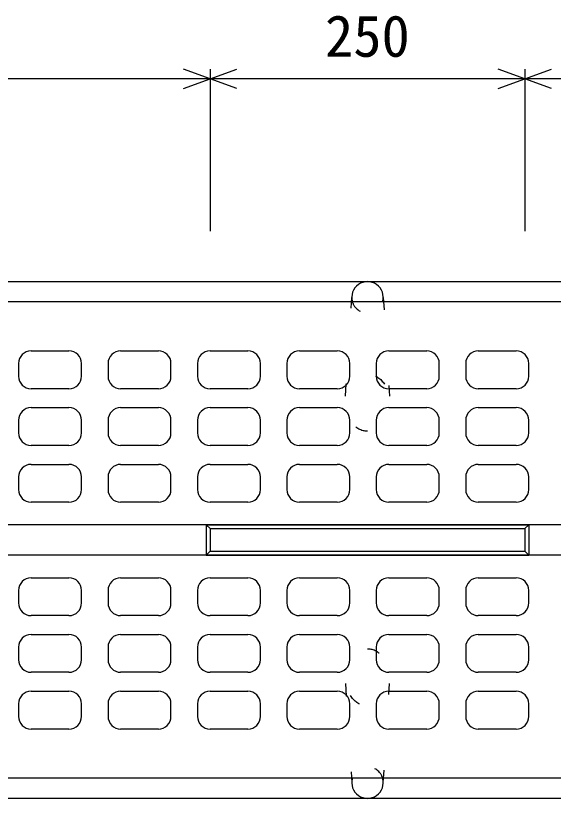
# Model space of a CAD drawing. Units: millimetres, scale not verified. Extents: x -12600 to 12600, y -5940 to 5940.
# Drawn here: x -9534 to -9107, y -5231 to -4609 of the extents above; entities that cross this region are included whole.
import ezdxf
from ezdxf.enums import TextEntityAlignment as Align

# ---------------------------------------------------------------- set-up
doc = ezdxf.new("R2010")
doc.units = ezdxf.units.MM
doc.header["$LTSCALE"] = 40
doc.linetypes.add('DOTTED', pattern=[1.75, 0.25, -1.5])
for name, color, linetype, lineweight in [('0-0_DIM', 7, 'Continuous', 25), ('0-2_HATCH', 6, 'Continuous', 25), ('0-5_OUTLINE', 3, 'Continuous', 25), ('0-6_OUTLINE2', 4, 'DOTTED', 25)]:
    doc.layers.add(name, color=color, linetype=linetype, lineweight=lineweight)
doc.styles.add('ＭＳ ゴシック', font='')
doc.styles.get('ＭＳ ゴシック').set_extended_font_data('MS Gothic')

msp = doc.modelspace()

# ---------------------------------------------------------------- linework, layer by layer
at = {"layer": '0-0_DIM'}
for p, q in [((-9379.31, -4652.02), (-9379.31, -4780.52)), ((-9129.31, -4652.02), (-9129.31, -4780.52))]:
    msp.add_line(p, q, dxfattribs=at)
for points in [[(-9400.46, -4667.21), (-9379.31, -4659.52), (-9400.46, -4651.82)], [(-9358.17, -4667.21), (-9379.31, -4659.52), (-9358.17, -4651.82)], [(-9150.46, -4667.21), (-9129.31, -4659.52), (-9150.46, -4651.82)], [(-9108.17, -4667.21), (-9129.31, -4659.52), (-9108.17, -4651.82)], [(-8754.31, -4659.52), (-9129.31, -4659.52), (-9379.31, -4659.52), (-10129.31, -4659.52), (-10379.31, -4659.52), (-10754.31, -4659.52)]]:
    msp.add_lwpolyline(points, dxfattribs=at)
at = {"layer": '0-2_HATCH'}
for p, q in [((-9521.31, -4875.52), (-9491.31, -4875.52)), ((-9450.31, -4875.52), (-9420.31, -4875.52)), ((-9379.31, -4875.52), (-9349.31, -4875.52)), ((-9308.31, -4875.52), (-9278.31, -4875.52)), ((-9237.31, -4875.52), (-9207.31, -4875.52)), ((-9166.31, -4875.52), (-9136.31, -4875.52)), ((-9531.31, -4885.52), (-9531.31, -4895.52)), ((-9481.31, -4895.52), (-9481.31, -4885.52)), ((-9460.31, -4885.52), (-9460.31, -4895.52)), ((-9410.31, -4895.52), (-9410.31, -4885.52)), ((-9389.31, -4885.52), (-9389.31, -4895.52)), ((-9339.31, -4895.52), (-9339.31, -4885.52)), ((-9318.31, -4885.52), (-9318.31, -4895.52)), ((-9268.31, -4895.52), (-9268.31, -4885.52)), ((-9247.31, -4885.52), (-9247.31, -4895.52)), ((-9197.31, -4895.52), (-9197.31, -4885.52)), ((-9176.31, -4885.52), (-9176.31, -4895.52)), ((-9126.31, -4895.52), (-9126.31, -4885.52)), ((-9491.31, -4905.52), (-9521.31, -4905.52)), ((-9420.31, -4905.52), (-9450.31, -4905.52)), ((-9349.31, -4905.52), (-9379.31, -4905.52)), ((-9278.31, -4905.52), (-9308.31, -4905.52)), ((-9207.31, -4905.52), (-9237.31, -4905.52)), ((-9136.31, -4905.52), (-9166.31, -4905.52)), ((-9521.31, -4920.52), (-9491.31, -4920.52)), ((-9450.31, -4920.52), (-9420.31, -4920.52)), ((-9379.31, -4920.52), (-9349.31, -4920.52)), ((-9308.31, -4920.52), (-9278.31, -4920.52)), ((-9237.31, -4920.52), (-9207.31, -4920.52)), ((-9166.31, -4920.52), (-9136.31, -4920.52)), ((-9531.31, -4930.52), (-9531.31, -4940.52)), ((-9481.31, -4940.52), (-9481.31, -4930.52)), ((-9460.31, -4930.52), (-9460.31, -4940.52)), ((-9410.31, -4940.52), (-9410.31, -4930.52)), ((-9389.31, -4930.52), (-9389.31, -4940.52)), ((-9339.31, -4940.52), (-9339.31, -4930.52)), ((-9318.31, -4930.52), (-9318.31, -4940.52)), ((-9268.31, -4940.52), (-9268.31, -4930.52)), ((-9247.31, -4930.52), (-9247.31, -4940.52)), ((-9197.31, -4940.52), (-9197.31, -4930.52)), ((-9176.31, -4930.52), (-9176.31, -4940.52)), ((-9126.31, -4940.52), (-9126.31, -4930.52)), ((-9491.31, -4950.52), (-9521.31, -4950.52)), ((-9420.31, -4950.52), (-9450.31, -4950.52)), ((-9349.31, -4950.52), (-9379.31, -4950.52)), ((-9278.31, -4950.52), (-9308.31, -4950.52)), ((-9207.31, -4950.52), (-9237.31, -4950.52)), ((-9136.31, -4950.52), (-9166.31, -4950.52)), ((-9521.31, -4965.52), (-9491.31, -4965.52)), ((-9450.31, -4965.52), (-9420.31, -4965.52)), ((-9379.31, -4965.52), (-9349.31, -4965.52)), ((-9308.31, -4965.52), (-9278.31, -4965.52)), ((-9237.31, -4965.52), (-9207.31, -4965.52)), ((-9166.31, -4965.52), (-9136.31, -4965.52)), ((-9531.31, -4975.52), (-9531.31, -4985.52)), ((-9481.31, -4985.52), (-9481.31, -4975.52)), ((-9460.31, -4975.52), (-9460.31, -4985.52)), ((-9410.31, -4985.52), (-9410.31, -4975.52)), ((-9389.31, -4975.52), (-9389.31, -4985.52)), ((-9339.31, -4985.52), (-9339.31, -4975.52)), ((-9318.31, -4975.52), (-9318.31, -4985.52)), ((-9268.31, -4985.52), (-9268.31, -4975.52)), ((-9247.31, -4975.52), (-9247.31, -4985.52)), ((-9197.31, -4985.52), (-9197.31, -4975.52)), ((-9176.31, -4975.52), (-9176.31, -4985.52)), ((-9126.31, -4985.52), (-9126.31, -4975.52)), ((-9491.31, -4995.52), (-9521.31, -4995.52)), ((-9420.31, -4995.52), (-9450.31, -4995.52)), ((-9349.31, -4995.52), (-9379.31, -4995.52)), ((-9278.31, -4995.52), (-9308.31, -4995.52)), ((-9207.31, -4995.52), (-9237.31, -4995.52)), ((-9136.31, -4995.52), (-9166.31, -4995.52)), ((-9521.31, -5055.52), (-9491.31, -5055.52)), ((-9450.31, -5055.52), (-9420.31, -5055.52)), ((-9379.31, -5055.52), (-9349.31, -5055.52)), ((-9308.31, -5055.52), (-9278.31, -5055.52)), ((-9237.31, -5055.52), (-9207.31, -5055.52)), ((-9166.31, -5055.52), (-9136.31, -5055.52)), ((-9531.31, -5065.52), (-9531.31, -5075.52)), ((-9481.31, -5075.52), (-9481.31, -5065.52)), ((-9460.31, -5065.52), (-9460.31, -5075.52)), ((-9410.31, -5075.52), (-9410.31, -5065.52)), ((-9389.31, -5065.52), (-9389.31, -5075.52)), ((-9339.31, -5075.52), (-9339.31, -5065.52)), ((-9318.31, -5065.52), (-9318.31, -5075.52)), ((-9268.31, -5075.52), (-9268.31, -5065.52)), ((-9247.31, -5065.52), (-9247.31, -5075.52)), ((-9197.31, -5075.52), (-9197.31, -5065.52)), ((-9176.31, -5065.52), (-9176.31, -5075.52)), ((-9126.31, -5075.52), (-9126.31, -5065.52)), ((-9491.31, -5085.52), (-9521.31, -5085.52)), ((-9420.31, -5085.52), (-9450.31, -5085.52)), ((-9349.31, -5085.52), (-9379.31, -5085.52)), ((-9278.31, -5085.52), (-9308.31, -5085.52)), ((-9207.31, -5085.52), (-9237.31, -5085.52)), ((-9136.31, -5085.52), (-9166.31, -5085.52)), ((-9521.31, -5100.52), (-9491.31, -5100.52)), ((-9450.31, -5100.52), (-9420.31, -5100.52)), ((-9379.31, -5100.52), (-9349.31, -5100.52)), ((-9308.31, -5100.52), (-9278.31, -5100.52)), ((-9237.31, -5100.52), (-9207.31, -5100.52)), ((-9166.31, -5100.52), (-9136.31, -5100.52)), ((-9531.31, -5110.52), (-9531.31, -5120.52)), ((-9481.31, -5120.52), (-9481.31, -5110.52)), ((-9460.31, -5110.52), (-9460.31, -5120.52)), ((-9410.31, -5120.52), (-9410.31, -5110.52)), ((-9389.31, -5110.52), (-9389.31, -5120.52)), ((-9339.31, -5120.52), (-9339.31, -5110.52)), ((-9318.31, -5110.52), (-9318.31, -5120.52)), ((-9268.31, -5120.52), (-9268.31, -5110.52)), ((-9247.31, -5110.52), (-9247.31, -5120.52)), ((-9197.31, -5120.52), (-9197.31, -5110.52)), ((-9176.31, -5110.52), (-9176.31, -5120.52)), ((-9126.31, -5120.52), (-9126.31, -5110.52)), ((-9491.31, -5130.52), (-9521.31, -5130.52)), ((-9420.31, -5130.52), (-9450.31, -5130.52)), ((-9349.31, -5130.52), (-9379.31, -5130.52)), ((-9278.31, -5130.52), (-9308.31, -5130.52)), ((-9207.31, -5130.52), (-9237.31, -5130.52)), ((-9136.31, -5130.52), (-9166.31, -5130.52)), ((-9521.31, -5145.52), (-9491.31, -5145.52)), ((-9450.31, -5145.52), (-9420.31, -5145.52)), ((-9379.31, -5145.52), (-9349.31, -5145.52)), ((-9308.31, -5145.52), (-9278.31, -5145.52)), ((-9237.31, -5145.52), (-9207.31, -5145.52)), ((-9166.31, -5145.52), (-9136.31, -5145.52)), ((-9531.31, -5155.52), (-9531.31, -5165.52)), ((-9481.31, -5165.52), (-9481.31, -5155.52)), ((-9460.31, -5155.52), (-9460.31, -5165.52)), ((-9410.31, -5165.52), (-9410.31, -5155.52)), ((-9389.31, -5155.52), (-9389.31, -5165.52)), ((-9339.31, -5165.52), (-9339.31, -5155.52)), ((-9318.31, -5155.52), (-9318.31, -5165.52)), ((-9268.31, -5165.52), (-9268.31, -5155.52)), ((-9247.31, -5155.52), (-9247.31, -5165.52)), ((-9197.31, -5165.52), (-9197.31, -5155.52)), ((-9176.31, -5155.52), (-9176.31, -5165.52)), ((-9126.31, -5165.52), (-9126.31, -5155.52)), ((-9491.31, -5175.52), (-9521.31, -5175.52)), ((-9420.31, -5175.52), (-9450.31, -5175.52)), ((-9349.31, -5175.52), (-9379.31, -5175.52)), ((-9278.31, -5175.52), (-9308.31, -5175.52)), ((-9207.31, -5175.52), (-9237.31, -5175.52)), ((-9136.31, -5175.52), (-9166.31, -5175.52))]:
    msp.add_line(p, q, dxfattribs=at)
for centre, start, end in [((-9521.31, -4885.52), 90, 180), ((-9491.31, -4885.52), 0, 90), ((-9450.31, -4885.52), 90, 180), ((-9420.31, -4885.52), 0, 90), ((-9379.31, -4885.52), 90, 180), ((-9349.31, -4885.52), 0, 90), ((-9308.31, -4885.52), 90, 180), ((-9278.31, -4885.52), 0, 90), ((-9237.31, -4885.52), 90, 180), ((-9207.31, -4885.52), 0, 90), ((-9166.31, -4885.52), 90, 180), ((-9136.31, -4885.52), 0, 90), ((-9521.31, -4895.52), 180, 270), ((-9491.31, -4895.52), 270, 0), ((-9450.31, -4895.52), 180, 270), ((-9420.31, -4895.52), 270, 0), ((-9379.31, -4895.52), 180, 270), ((-9349.31, -4895.52), 270, 0), ((-9308.31, -4895.52), 180, 270), ((-9278.31, -4895.52), 270, 0), ((-9237.31, -4895.52), 180, 270), ((-9207.31, -4895.52), 270, 0), ((-9166.31, -4895.52), 180, 270), ((-9136.31, -4895.52), 270, 0), ((-9521.31, -4930.52), 90, 180), ((-9491.31, -4930.52), 0, 90), ((-9450.31, -4930.52), 90, 180), ((-9420.31, -4930.52), 0, 90), ((-9379.31, -4930.52), 90, 180), ((-9349.31, -4930.52), 0, 90), ((-9308.31, -4930.52), 90, 180), ((-9278.31, -4930.52), 0, 90), ((-9237.31, -4930.52), 90, 180), ((-9207.31, -4930.52), 0, 90), ((-9166.31, -4930.52), 90, 180), ((-9136.31, -4930.52), 0, 90), ((-9521.31, -4940.52), 180, 270), ((-9491.31, -4940.52), 270, 0), ((-9450.31, -4940.52), 180, 270), ((-9420.31, -4940.52), 270, 0), ((-9379.31, -4940.52), 180, 270), ((-9349.31, -4940.52), 270, 0), ((-9308.31, -4940.52), 180, 270), ((-9278.31, -4940.52), 270, 0), ((-9237.31, -4940.52), 180, 270), ((-9207.31, -4940.52), 270, 0), ((-9166.31, -4940.52), 180, 270), ((-9136.31, -4940.52), 270, 0), ((-9521.31, -4975.52), 90, 180), ((-9491.31, -4975.52), 0, 90), ((-9450.31, -4975.52), 90, 180), ((-9420.31, -4975.52), 0, 90), ((-9379.31, -4975.52), 90, 180), ((-9349.31, -4975.52), 0, 90), ((-9308.31, -4975.52), 90, 180), ((-9278.31, -4975.52), 0, 90), ((-9237.31, -4975.52), 90, 180), ((-9207.31, -4975.52), 0, 90), ((-9166.31, -4975.52), 90, 180), ((-9136.31, -4975.52), 0, 90), ((-9521.31, -4985.52), 180, 270), ((-9491.31, -4985.52), 270, 0), ((-9450.31, -4985.52), 180, 270), ((-9420.31, -4985.52), 270, 0), ((-9379.31, -4985.52), 180, 270), ((-9349.31, -4985.52), 270, 0), ((-9308.31, -4985.52), 180, 270), ((-9278.31, -4985.52), 270, 0), ((-9237.31, -4985.52), 180, 270), ((-9207.31, -4985.52), 270, 0), ((-9166.31, -4985.52), 180, 270), ((-9136.31, -4985.52), 270, 0), ((-9521.31, -5065.52), 90, 180), ((-9491.31, -5065.52), 0, 90), ((-9450.31, -5065.52), 90, 180), ((-9420.31, -5065.52), 0, 90), ((-9379.31, -5065.52), 90, 180), ((-9349.31, -5065.52), 0, 90), ((-9308.31, -5065.52), 90, 180), ((-9278.31, -5065.52), 0, 90), ((-9237.31, -5065.52), 90, 180), ((-9207.31, -5065.52), 0, 90), ((-9166.31, -5065.52), 90, 180), ((-9136.31, -5065.52), 0, 90), ((-9521.31, -5075.52), 180, 270), ((-9491.31, -5075.52), 270, 0), ((-9450.31, -5075.52), 180, 270), ((-9420.31, -5075.52), 270, 0), ((-9379.31, -5075.52), 180, 270), ((-9349.31, -5075.52), 270, 0), ((-9308.31, -5075.52), 180, 270), ((-9278.31, -5075.52), 270, 0), ((-9237.31, -5075.52), 180, 270), ((-9207.31, -5075.52), 270, 0), ((-9166.31, -5075.52), 180, 270), ((-9136.31, -5075.52), 270, 0), ((-9521.31, -5110.52), 90, 180), ((-9491.31, -5110.52), 0, 90), ((-9450.31, -5110.52), 90, 180), ((-9420.31, -5110.52), 0, 90), ((-9379.31, -5110.52), 90, 180), ((-9349.31, -5110.52), 0, 90), ((-9308.31, -5110.52), 90, 180), ((-9278.31, -5110.52), 0, 90), ((-9237.31, -5110.52), 90, 180), ((-9207.31, -5110.52), 0, 90), ((-9166.31, -5110.52), 90, 180), ((-9136.31, -5110.52), 0, 90), ((-9521.31, -5120.52), 180, 270), ((-9491.31, -5120.52), 270, 0), ((-9450.31, -5120.52), 180, 270), ((-9420.31, -5120.52), 270, 0), ((-9379.31, -5120.52), 180, 270), ((-9349.31, -5120.52), 270, 0), ((-9308.31, -5120.52), 180, 270), ((-9278.31, -5120.52), 270, 0), ((-9237.31, -5120.52), 180, 270), ((-9207.31, -5120.52), 270, 0), ((-9166.31, -5120.52), 180, 270), ((-9136.31, -5120.52), 270, 0), ((-9521.31, -5155.52), 90, 180), ((-9491.31, -5155.52), 0, 90), ((-9450.31, -5155.52), 90, 180), ((-9420.31, -5155.52), 0, 90), ((-9379.31, -5155.52), 90, 180), ((-9349.31, -5155.52), 0, 90), ((-9308.31, -5155.52), 90, 180), ((-9278.31, -5155.52), 0, 90), ((-9237.31, -5155.52), 90, 180), ((-9207.31, -5155.52), 0, 90), ((-9166.31, -5155.52), 90, 180), ((-9136.31, -5155.52), 0, 90), ((-9521.31, -5165.52), 180, 270), ((-9491.31, -5165.52), 270, 0), ((-9450.31, -5165.52), 180, 270), ((-9420.31, -5165.52), 270, 0), ((-9379.31, -5165.52), 180, 270), ((-9349.31, -5165.52), 270, 0), ((-9308.31, -5165.52), 180, 270), ((-9278.31, -5165.52), 270, 0), ((-9237.31, -5165.52), 180, 270), ((-9207.31, -5165.52), 270, 0), ((-9166.31, -5165.52), 180, 270), ((-9136.31, -5165.52), 270, 0)]:
    msp.add_arc(centre, 10, start, end, dxfattribs=at)
at = {"layer": '0-5_OUTLINE'}
for p, q in [((-10748.31, -4820.52), (-8760.31, -4820.52)), ((-8754.31, -4836.52), (-10754.31, -4836.52)), ((-9379.31, -5016.52), (-9129.31, -5016.52)), ((-9379.31, -5016.52), (-9379.31, -5034.52)), ((-9129.31, -5016.52), (-9126.31, -5013.52)), ((-9129.31, -5016.52), (-9129.31, -5034.52)), ((-9379.31, -5034.52), (-9129.31, -5034.52)), ((-9129.31, -5034.52), (-9126.31, -5037.52)), ((-9382.31, -5037.52), (-9126.31, -5037.52)), ((-8754.31, -5214.52), (-10754.31, -5214.52)), ((-8760.31, -5230.52), (-10748.31, -5230.52))]:
    msp.add_line(p, q, dxfattribs=at)
for points in [[(-9382.31, -5013.52), (-9382.31, -5037.52), (-9379.31, -5034.52)], [(-9379.31, -5016.52), (-9382.31, -5013.52), (-9126.31, -5013.52), (-9126.31, -5037.52)]]:
    msp.add_lwpolyline(points, dxfattribs=at)
at = {"layer": '0-6_OUTLINE2'}
for p, q in [((-9271.81, -4911.52), (-9266.81, -4833.02)), ((-9241.81, -4833.02), (-9236.81, -4911.52)), ((-9271.81, -5139.52), (-9266.81, -5218.02)), ((-9241.81, -5218.02), (-9236.81, -5139.52))]:
    msp.add_line(p, q, dxfattribs=at)
at = {"layer": '0-6_OUTLINE2', "linetype": 'Continuous'}
for p, q in [((-8754.31, -5013.52), (-10754.31, -5013.52)), ((-8754.31, -5037.52), (-10754.31, -5037.52))]:
    msp.add_line(p, q, dxfattribs=at)
for centre, start, end in [((-9254.31, -4833.02), 343.7398, 196.2602), ((-9254.31, -5218.02), 163.7398, 16.2602)]:
    msp.add_arc(centre, 12.5, start, end, dxfattribs=at)
at = {"layer": '0-6_OUTLINE2'}
for centre, start, end in [((-9254.31, -4833.02), 196.2602, 343.7398), ((-9254.31, -5218.02), 16.2602, 163.7398)]:
    msp.add_arc(centre, 12.5, start, end, dxfattribs=at)
for centre, major_axis in [((-9254.31, -4916.52), (0, -22.75)), ((-9254.31, -5134.52), (0, 22.75))]:
    msp.add_ellipse(centre, major_axis=major_axis, ratio=0.769231, dxfattribs=at)

# ---------------------------------------------------------------- texts
at = {"layer": '0-0_DIM', "style": 'ＭＳ ゴシック'}
msp.add_text('250', height=32.99, dxfattribs=at).set_placement((-9288.06, -4652.02), align=Align.BOTTOM_LEFT)

doc.saveas('drawing.dxf')
